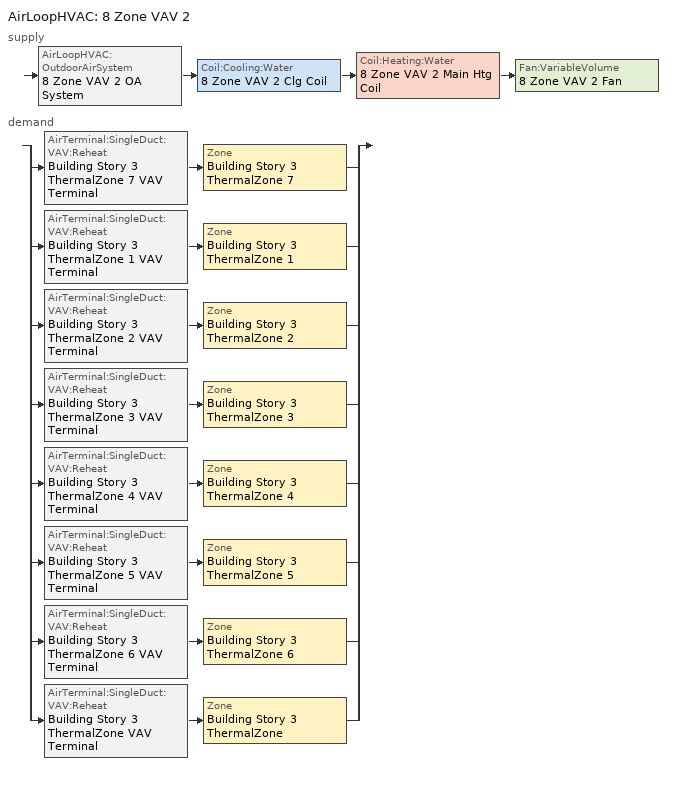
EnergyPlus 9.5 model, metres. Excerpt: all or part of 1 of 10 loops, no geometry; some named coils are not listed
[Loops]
AirLoopHVAC '8 Zone VAV 2'
 supply: AirLoopHVAC:OutdoorAirSystem '8 Zone VAV 2 OA System' > Coil:Cooling:Water '8 Zone VAV 2 Clg Coil' > Coil:Heating:Water '8 Zone VAV 2 Main Htg Coil' > Fan:VariableVolume '8 Zone VAV 2 Fan'
 demand: split
  | AirTerminal:SingleDuct:VAV:Reheat 'Building Story 3 ThermalZone 7 VAV Terminal' > Zone 'Building Story 3 ThermalZone 7'
  | AirTerminal:SingleDuct:VAV:Reheat 'Building Story 3 ThermalZone 1 VAV Terminal' > Zone 'Building Story 3 ThermalZone 1'
  | AirTerminal:SingleDuct:VAV:Reheat 'Building Story 3 ThermalZone 2 VAV Terminal' > Zone 'Building Story 3 ThermalZone 2'
  | AirTerminal:SingleDuct:VAV:Reheat 'Building Story 3 ThermalZone 3 VAV Terminal' > Zone 'Building Story 3 ThermalZone 3'
  | AirTerminal:SingleDuct:VAV:Reheat 'Building Story 3 ThermalZone 4 VAV Terminal' > Zone 'Building Story 3 ThermalZone 4'
  | AirTerminal:SingleDuct:VAV:Reheat 'Building Story 3 ThermalZone 5 VAV Terminal' > Zone 'Building Story 3 ThermalZone 5'
  | AirTerminal:SingleDuct:VAV:Reheat 'Building Story 3 ThermalZone 6 VAV Terminal' > Zone 'Building Story 3 ThermalZone 6'
  | AirTerminal:SingleDuct:VAV:Reheat 'Building Story 3 ThermalZone VAV Terminal' > Zone 'Building Story 3 ThermalZone'
[ZoneControl:Thermostat] Temperature Difference Between Cutout And Setpoint {deltaC}=0
Name | Zone or ZoneList | Control Type Schedule | Control 1
Building Story 3 ThermalZone Thermostat | Building Story 3 ThermalZone | Building Story 3 ThermalZone Thermostat Schedule | Story Mid2 Blended Space Type Thermostat
Building Story 3 ThermalZone 1 Thermostat | Building Story 3 ThermalZone 1 | Building Story 3 ThermalZone 1 Thermostat Schedule | Story Mid2 Blended Space Type Thermostat 1
Building Story 3 ThermalZone 2 Thermostat | Building Story 3 ThermalZone 2 | Building Story 3 ThermalZone 2 Thermostat Schedule | Story Mid2 Blended Space Type Thermostat 2
Building Story 3 ThermalZone 3 Thermostat | Building Story 3 ThermalZone 3 | Building Story 3 ThermalZone 3 Thermostat Schedule | Story Mid2 Blended Space Type Thermostat 3
Building Story 3 ThermalZone 4 Thermostat | Building Story 3 ThermalZone 4 | Building Story 3 ThermalZone 4 Thermostat Schedule | Story Mid2 Blended Space Type Thermostat 4
Building Story 3 ThermalZone 5 Thermostat | Building Story 3 ThermalZone 5 | Building Story 3 ThermalZone 5 Thermostat Schedule | Story Mid2 Blended Space Type Thermostat 5
Building Story 3 ThermalZone 6 Thermostat | Building Story 3 ThermalZone 6 | Building Story 3 ThermalZone 6 Thermostat Schedule | Story Mid2 Blended Space Type Thermostat 6
Building Story 3 ThermalZone 7 Thermostat | Building Story 3 ThermalZone 7 | Building Story 3 ThermalZone 7 Thermostat Schedule | Story Mid2 Blended Space Type Thermostat 7
[ThermostatSetpoint:DualSetpoint] Heating Setpoint Temperature Schedule=RestaurantSitDown HTGSETP_KITCHEN_SCH_NO_OPTIMUM; Cooling Setpoint Temperature Schedule=RestaurantSitDown CLGSETP_KITCHEN_SCH_NO_OPTIMUM
Story Mid2 Blended Space Type Thermostat; Story Mid2 Blended Space Type Thermostat 1; Story Mid2 Blended Space Type Thermostat 2; Story Mid2 Blended Space Type Thermostat 3; Story Mid2 Blended Space Type Thermostat 4; Story Mid2 Blended Space Type Thermostat 5; Story Mid2 Blended Space Type Thermostat 6; Story Mid2 Blended Space Type Thermostat 7
[AirTerminal:SingleDuct:VAV:Reheat] Availability Schedule=Always On Discrete; Maximum Air Flow Rate {m3/s}=Autosize; Zone Minimum Air Flow Input Method=Constant; Constant Minimum Air Flow Fraction=0.458254; Fixed Minimum Air Flow Rate {m3/s}=0; Maximum Hot Water or Steam Flow Rate {m3/s}=Autosize; Minimum Hot Water or Steam Flow Rate {m3/s}=0; Convergence Tolerance=0.001; Damper Heating Action=ReverseWithLimits; Maximum Flow per Zone Floor Area During Reheat {m3/s-m2}=Autocalculate; Maximum Flow Fraction During Reheat=0.5; Maximum Reheat Air Temperature {C}=40
Name | Reheat Coil
Building Story 3 ThermalZone VAV Terminal | Building Story 3 ThermalZone Reheat Coil
Building Story 3 ThermalZone 1 VAV Terminal | Building Story 3 ThermalZone 1 Reheat Coil
Building Story 3 ThermalZone 2 VAV Terminal | Building Story 3 ThermalZone 2 Reheat Coil
Building Story 3 ThermalZone 3 VAV Terminal | Building Story 3 ThermalZone 3 Reheat Coil
Building Story 3 ThermalZone 4 VAV Terminal | Building Story 3 ThermalZone 4 Reheat Coil
Building Story 3 ThermalZone 5 VAV Terminal | Building Story 3 ThermalZone 5 Reheat Coil
Building Story 3 ThermalZone 6 VAV Terminal | Building Story 3 ThermalZone 6 Reheat Coil
Building Story 3 ThermalZone 7 VAV Terminal | Building Story 3 ThermalZone 7 Reheat Coil
[Coil:Heating:Water]
8 Zone VAV 2 Main Htg Coil: Availability Schedule=Always On Discrete; U-Factor Times Area Value {W/K}=Autosize; Maximum Water Flow Rate {m3/s}=Autosize; Performance Input Method=UFactorTimesAreaAndDesignWaterFlowRate; Rated Capacity {W}=Autosize; Rated Inlet Water Temperature {C}=82.2222; Rated Inlet Air Temperature {C}=7.22222; Rated Outlet Water Temperature {C}=71.1111; Rated Outlet Air Temperature {C}=12.7778; Rated Ratio for Air and Water Convection=0.5
[Zone equipment]
Building Story 3 ThermalZone: Building Story 3 ThermalZone VAV Terminal
Building Story 3 ThermalZone 1: Building Story 3 ThermalZone 1 VAV Terminal
Building Story 3 ThermalZone 2: Building Story 3 ThermalZone 2 VAV Terminal
Building Story 3 ThermalZone 3: Building Story 3 ThermalZone 3 VAV Terminal
Building Story 3 ThermalZone 4: Building Story 3 ThermalZone 4 VAV Terminal
Building Story 3 ThermalZone 5: Building Story 3 ThermalZone 5 VAV Terminal
Building Story 3 ThermalZone 6: Building Story 3 ThermalZone 6 VAV Terminal
Building Story 3 ThermalZone 7: Building Story 3 ThermalZone 7 VAV Terminal
[Sizing:Zone] Zone Cooling Design Supply Air Temperature Input Method=SupplyAirTemperature; Zone Cooling Design Supply Air Temperature {C}=12.7778; Zone Cooling Design Supply Air Temperature Difference {deltaC}=11.11; Zone Heating Design Supply Air Temperature Input Method=SupplyAirTemperature; Zone Heating Design Supply Air Temperature {C}=40; Zone Heating Design Supply Air Temperature Difference {deltaC}=11.11; Zone Cooling Design Supply Air Humidity Ratio {kgWater/kgDryAir}=0.0085; Zone Heating Design Supply Air Humidity Ratio {kgWater/kgDryAir}=0.008; Design Specification Outdoor Air Object=Blended OA 2; Cooling Design Air Flow Method=DesignDayWithLimit; Cooling Design Air Flow Rate {m3/s}=0; Cooling Minimum Air Flow per Zone Floor Area {m3/s-m2}=0.000762; Cooling Minimum Air Flow {m3/s}=0; Cooling Minimum Air Flow Fraction=0; Heating Design Air Flow Method=DesignDay; Heating Design Air Flow Rate {m3/s}=0; Heating Maximum Air Flow per Zone Floor Area {m3/s-m2}=0.002032; Heating Maximum Air Flow {m3/s}=0.141576; Heating Maximum Air Flow Fraction=0.3; Account for Dedicated Outdoor Air System=No
Building Story 3 ThermalZone; Building Story 3 ThermalZone 1; Building Story 3 ThermalZone 2; Building Story 3 ThermalZone 3; Building Story 3 ThermalZone 4; Building Story 3 ThermalZone 5; Building Story 3 ThermalZone 6; Building Story 3 ThermalZone 7
[Controller:MechanicalVentilation]
8 Zone VAV 2 Vent Controller: Availability Schedule=8 Zone VAV 2 Occ Sch; Demand Controlled Ventilation=No; System Outdoor Air Method=ZoneSum; Zone or ZoneList Name 1=Building Story 3 ThermalZone; Design Specification Outdoor Air Object Name 1=Blended OA 2; Zone or ZoneList Name 2=Building Story 3 ThermalZone 1; Design Specification Outdoor Air Object Name 2=Blended OA 2; Zone or ZoneList Name 3=Building Story 3 ThermalZone 2; Design Specification Outdoor Air Object Name 3=Blended OA 2; Zone or ZoneList Name 4=Building Story 3 ThermalZone 3; Design Specification Outdoor Air Object Name 4=Blended OA 2; Zone or ZoneList Name 5=Building Story 3 ThermalZone 4; Design Specification Outdoor Air Object Name 5=Blended OA 2; Zone or ZoneList Name 6=Building Story 3 ThermalZone 5; Design Specification Outdoor Air Object Name 6=Blended OA 2; Zone or ZoneList Name 7=Building Story 3 ThermalZone 6; Design Specification Outdoor Air Object Name 7=Blended OA 2; Zone or ZoneList Name 8=Building Story 3 ThermalZone 7; Design Specification Outdoor Air Object Name 8=Blended OA 2
[DesignSpecification:OutdoorAir]
Blended OA 2: Outdoor Air Method=Sum; Outdoor Air Flow per Person {m3/s-person}=0.00353961; Outdoor Air Flow per Zone Floor Area {m3/s-m2}=0.0009144; Outdoor Air Flow per Zone {m3/s}=0; Outdoor Air Flow Air Changes per Hour {1/hr}=0
[AirLoopHVAC]
8 Zone VAV 2: Design Supply Air Flow Rate {m3/s}=AutoSize; Design Return Air Flow Fraction of Supply Air Flow=1
[Sizing:System]
8 Zone VAV 2: Type of Load to Size On=Sensible; Design Outdoor Air Flow Rate {m3/s}=64.9026; Central Heating Maximum System Air Flow Ratio=0.3; Preheat Design Temperature {C}=7.22222; Preheat Design Humidity Ratio {kgWater/kgDryAir}=0.008; Precool Design Temperature {C}=12.7778; Precool Design Humidity Ratio {kgWater/kgDryAir}=0.008; Central Cooling Design Supply Air Temperature {C}=12.7778; Central Heating Design Supply Air Temperature {C}=12.7778; Type of Zone Sum to Use=Coincident; 100% Outdoor Air in Cooling=No; 100% Outdoor Air in Heating=No; Central Cooling Design Supply Air Humidity Ratio {kgWater/kgDryAir}=0.0085; Central Heating Design Supply Air Humidity Ratio {kgWater/kgDryAir}=0.008; Cooling Supply Air Flow Rate Method=DesignDay; Cooling Supply Air Flow Rate {m3/s}=0; Cooling Supply Air Flow Rate Per Floor Area {m3/s-m2}=0.00996765; Cooling Fraction of Autosized Cooling Supply Air Flow Rate=1; Cooling Supply Air Flow Rate Per Unit Cooling Capacity {m3/s-W}=3.94755e-05; Heating Supply Air Flow Rate Method=DesignDay; Heating Supply Air Flow Rate {m3/s}=0; Heating Supply Air Flow Rate Per Floor Area {m3/s-m2}=0.00996765; Heating Fraction of Autosized Heating Supply Air Flow Rate=1; Heating Fraction of Autosized Cooling Supply Air Flow Rate=1; Heating Supply Air Flow Rate Per Unit Heating Capacity {m3/s-W}=3.15882e-05; System Outdoor Air Method=ZoneSum; Zone Maximum Outdoor Air Fraction=1; Cooling Design Capacity Method=CoolingDesignCapacity; Cooling Design Capacity {W}=Autosize; Cooling Design Capacity Per Floor Area {W/m2}=234.7; Fraction of Autosized Cooling Design Capacity=1; Heating Design Capacity Method=HeatingDesignCapacity; Heating Design Capacity {W}=Autosize; Heating Design Capacity Per Floor Area {W/m2}=157; Fraction of Autosized Heating Design Capacity=1; Central Cooling Capacity Control Method=OnOff
[Controller:WaterCoil] Control Variable=Temperature; Actuator Variable=Flow; Maximum Actuated Flow {m3/s}=Autosize; Minimum Actuated Flow {m3/s}=0
Name | Action | Controller Convergence Tolerance {deltaC}
8 Zone VAV 2 Clg Coil Controller | Reverse | Autosize
8 Zone VAV 2 Main Htg Coil Controller | Normal | 0.0001
[Controller:OutdoorAir]
8 Zone VAV 2 OA Controller: Minimum Outdoor Air Flow Rate {m3/s}=Autosize; Maximum Outdoor Air Flow Rate {m3/s}=Autosize; Economizer Control Type=DifferentialDryBulb; Economizer Control Action Type=ModulateFlow; Lockout Type=LockoutWithHeating; Minimum Limit Type=FixedMinimum; Minimum Outdoor Air Schedule=8 Zone VAV 2 Occ Sch; Mechanical Ventilation Controller=8 Zone VAV 2 Vent Controller; High Humidity Control=No; Control High Indoor Humidity Based on Outdoor Humidity Ratio=Yes; Heat Recovery Bypass Control Type=BypassWhenOAFlowGreaterThanMinimum
[HeatExchanger:AirToAir:SensibleAndLatent]
8 Zone VAV 2 ERV: Availability Schedule=Always On Discrete; Nominal Supply Air Flow Rate {m3/s}=Autosize; Sensible Effectiveness at 100% Heating Air Flow=0.5; Latent Effectiveness at 100% Heating Air Flow=0.5; Sensible Effectiveness at 75% Heating Air Flow=0.5; Latent Effectiveness at 75% Heating Air Flow=0.5; Sensible Effectiveness at 100% Cooling Air Flow=0.5; Latent Effectiveness at 100% Cooling Air Flow=0.5; Sensible Effectiveness at 75% Cooling Air Flow=0.5; Latent Effectiveness at 75% Cooling Air Flow=0.5; Nominal Electric Power {W}=27990.6; Supply Air Outlet Temperature Control=No; Heat Exchanger Type=Rotary; Frost Control Type=ExhaustOnly; Threshold Temperature {C}=-23.3; Initial Defrost Time Fraction=0.167; Rate of Defrost Time Fraction Increase {1/K}=1.44; Economizer Lockout=Yes
[SetpointManager:OutdoorAirPretreat]
Setpoint Manager Outdoor Air Pretreat 3: Control Variable=Temperature; Minimum Setpoint Temperature {C}=-99; Maximum Setpoint Temperature {C}=99; Minimum Setpoint Humidity Ratio {kgWater/kgDryAir}=1e-05; Maximum Setpoint Humidity Ratio {kgWater/kgDryAir}=1
[SetpointManager:MixedAir] Control Variable=Temperature
Name | Setpoint Node or NodeList
8 Zone VAV 2 Mixed Air Node OS Default SPM | 8 Zone VAV 2 Mixed Air Node
8 Zone VAV 2 Clg Coil Outlet Air Node OS Default SPM | 8 Zone VAV 2 Clg Coil Outlet Air Node
8 Zone VAV 2 Main Htg Coil Outlet Air Node OS Default SPM | 8 Zone VAV 2 Main Htg Coil Outlet Air Node
[Coil:Cooling:Water]
8 Zone VAV 2 Clg Coil: Availability Schedule=Always On Discrete; Design Water Flow Rate {m3/s}=Autosize; Design Air Flow Rate {m3/s}=Autosize; Design Inlet Water Temperature {C}=Autosize; Design Inlet Air Temperature {C}=Autosize; Design Outlet Air Temperature {C}=Autosize; Design Inlet Air Humidity Ratio {kgWater/kgDryAir}=Autosize; Design Outlet Air Humidity Ratio {kgWater/kgDryAir}=Autosize; Type of Analysis=SimpleAnalysis; Heat Exchanger Configuration=CrossFlow
[Fan:VariableVolume]
8 Zone VAV 2 Fan: Availability Schedule=8 Zone VAV 2 Occ Sch; Fan Total Efficiency=0.6201; Pressure Rise {Pa}=1389.92; Maximum Flow Rate {m3/s}=AutoSize; Fan Power Minimum Flow Rate Input Method=Fraction; Fan Power Minimum Flow Fraction=0.25; Fan Power Minimum Air Flow Rate {m3/s}=0; Motor Efficiency=0.954; Motor In Airstream Fraction=1; Fan Power Coefficient 1=0.04076; Fan Power Coefficient 2=0.0881; Fan Power Coefficient 3=-0.0729; Fan Power Coefficient 4=0.9437; Fan Power Coefficient 5=0
[SetpointManager:Warmest]
8 Zone VAV 2 SAT Warmest Reset: Control Variable=Temperature; HVAC Air Loop=8 Zone VAV 2; Minimum Setpoint Temperature {C}=12.7778; Maximum Setpoint Temperature {C}=15.5556; Strategy=MaximumTemperature; Setpoint Node or NodeList=8 Zone VAV 2 Supply Outlet Node
[Schedule:Compact]
Building Story 3 ThermalZone Thermostat Schedule; Building Story 3 ThermalZone 1 Thermostat Schedule; Building Story 3 ThermalZone 2 Thermostat Schedule; Building Story 3 ThermalZone 3 Thermostat Schedule; Building Story 3 ThermalZone 4 Thermostat Schedule; Building Story 3 ThermalZone 5 Thermostat Schedule; Building Story 3 ThermalZone 6 Thermostat Schedule; Building Story 3 ThermalZone 7 Thermostat Schedule: Through: 12/31, For: AllDays, Until: 24:00, 4
[Schedule:Day:Interval]
RestaurantSitDown HTGSETP_KITCHEN_SCH_NO_OPTIMUM Default; RestaurantSitDown HTGSETP_KITCHEN_SCH_NO_OPTIMUM Default|Sat|Wkdy Day: No, 01:00, 19, 04:00, 15.6, 24:00, 19
RestaurantSitDown HTGSETP_KITCHEN_SCH_NO_OPTIMUM Summer Design Day: No, 24:00, 15.6
RestaurantSitDown HTGSETP_KITCHEN_SCH_NO_OPTIMUM Winter Design Day: No, 24:00, 19
RestaurantSitDown CLGSETP_KITCHEN_SCH_NO_OPTIMUM Default; RestaurantSitDown CLGSETP_KITCHEN_SCH_NO_OPTIMUM Default|Sat|Wkdy Day: No, 01:00, 26, 04:00, 30, 24:00, 26
RestaurantSitDown CLGSETP_KITCHEN_SCH_NO_OPTIMUM Summer Design Day: No, 01:00, 26, 05:00, 30, 06:00, 28, 24:00, 26
RestaurantSitDown CLGSETP_KITCHEN_SCH_NO_OPTIMUM Winter Design Day: No, 24:00, 30
8 Zone VAV 2 Occ Sch Default: No, 07:00, 0, 24:00, 1
8 Zone VAV 2 Occ Sch Summer Design Day; 8 Zone VAV 2 Occ Sch Winter Design Day: No, 24:00, 1
[Schedule:Week:Daily]
RestaurantSitDown HTGSETP_KITCHEN_SCH_NO_OPTIMUM Week Rule - Jan1-Dec31: RestaurantSitDown HTGSETP_KITCHEN_SCH_NO_OPTIMUM Default, RestaurantSitDown HTGSETP_KITCHEN_SCH_NO_OPTIMUM Default|Sat|Wkdy Day, RestaurantSitDown HTGSETP_KITCHEN_SCH_NO_OPTIMUM Default|Sat|Wkdy Day, RestaurantSitDown HTGSETP_KITCHEN_SCH_NO_OPTIMUM Default|Sat|Wkdy Day, RestaurantSitDown HTGSETP_KITCHEN_SCH_NO_OPTIMUM Default|Sat|Wkdy Day, RestaurantSitDown HTGSETP_KITCHEN_SCH_NO_OPTIMUM Default|Sat|Wkdy Day, RestaurantSitDown HTGSETP_KITCHEN_SCH_NO_OPTIMUM Default|Sat|Wkdy Day, RestaurantSitDown HTGSETP_KITCHEN_SCH_NO_OPTIMUM Default, RestaurantSitDown HTGSETP_KITCHEN_SCH_NO_OPTIMUM Summer Design Day, RestaurantSitDown HTGSETP_KITCHEN_SCH_NO_OPTIMUM Winter Design Day, RestaurantSitDown HTGSETP_KITCHEN_SCH_NO_OPTIMUM Default, RestaurantSitDown HTGSETP_KITCHEN_SCH_NO_OPTIMUM Default
RestaurantSitDown CLGSETP_KITCHEN_SCH_NO_OPTIMUM Week Rule - Jan1-Dec31: RestaurantSitDown CLGSETP_KITCHEN_SCH_NO_OPTIMUM Default, RestaurantSitDown CLGSETP_KITCHEN_SCH_NO_OPTIMUM Default|Sat|Wkdy Day, RestaurantSitDown CLGSETP_KITCHEN_SCH_NO_OPTIMUM Default|Sat|Wkdy Day, RestaurantSitDown CLGSETP_KITCHEN_SCH_NO_OPTIMUM Default|Sat|Wkdy Day, RestaurantSitDown CLGSETP_KITCHEN_SCH_NO_OPTIMUM Default|Sat|Wkdy Day, RestaurantSitDown CLGSETP_KITCHEN_SCH_NO_OPTIMUM Default|Sat|Wkdy Day, RestaurantSitDown CLGSETP_KITCHEN_SCH_NO_OPTIMUM Default|Sat|Wkdy Day, RestaurantSitDown CLGSETP_KITCHEN_SCH_NO_OPTIMUM Default, RestaurantSitDown CLGSETP_KITCHEN_SCH_NO_OPTIMUM Summer Design Day, RestaurantSitDown CLGSETP_KITCHEN_SCH_NO_OPTIMUM Winter Design Day, RestaurantSitDown CLGSETP_KITCHEN_SCH_NO_OPTIMUM Default, RestaurantSitDown CLGSETP_KITCHEN_SCH_NO_OPTIMUM Default
8 Zone VAV 2 Occ Sch Week Rule - Jan1-Dec31: 8 Zone VAV 2 Occ Sch Default, 8 Zone VAV 2 Occ Sch Default, 8 Zone VAV 2 Occ Sch Default, 8 Zone VAV 2 Occ Sch Default, 8 Zone VAV 2 Occ Sch Default, 8 Zone VAV 2 Occ Sch Default, 8 Zone VAV 2 Occ Sch Default, 8 Zone VAV 2 Occ Sch Default, 8 Zone VAV 2 Occ Sch Summer Design Day, 8 Zone VAV 2 Occ Sch Winter Design Day, 8 Zone VAV 2 Occ Sch Default, 8 Zone VAV 2 Occ Sch Default
[Schedule:Year]
RestaurantSitDown HTGSETP_KITCHEN_SCH_NO_OPTIMUM: RestaurantSitDown HTGSETP_KITCHEN_SCH_NO_OPTIMUM Week Rule - Jan1-Dec31, 1, 1, 12, 31
RestaurantSitDown CLGSETP_KITCHEN_SCH_NO_OPTIMUM: RestaurantSitDown CLGSETP_KITCHEN_SCH_NO_OPTIMUM Week Rule - Jan1-Dec31, 1, 1, 12, 31
8 Zone VAV 2 Occ Sch: 8 Zone VAV 2 Occ Sch Week Rule - Jan1-Dec31, 1, 1, 12, 31
[Schedule:Constant]
Always On Discrete: Hourly Value=1
